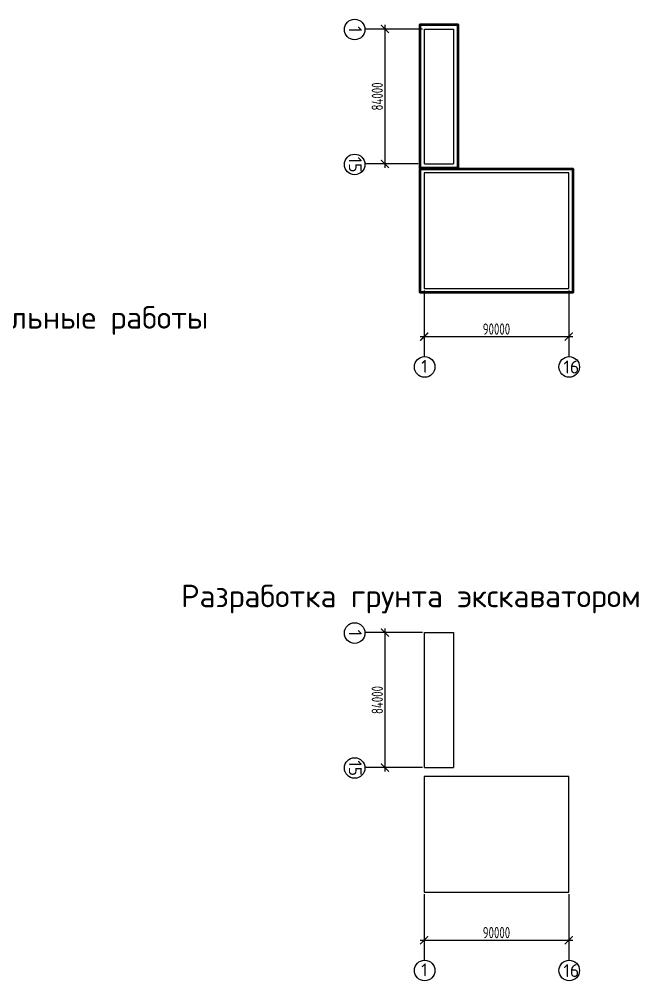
# Model space of a CAD drawing. Header units: millimetres. Extents: x -258526 to -95372, y 16759 to 83244.
# Drawn here: x -128643.2 to -128450.3, y 40591.5 to 40890.8 of the extents above; entities that cross this region are included whole.
import ezdxf

# ---------------------------------------------------------------- set-up
doc = ezdxf.new("R2010")
doc.units = ezdxf.units.MM
doc.header["$LTSCALE"] = 0.5
doc.layers.add('размеры', color=7, linetype='Continuous')
doc.layers.add('ТОЛСТЫЕ', color=1, linetype='Continuous', lineweight=50)
doc.layers.add('ТОНКИЕе', color=7, linetype='Continuous', lineweight=25)
doc.styles.add('Наклонный', font='isocpeur.ttf', dxfattribs={"width": 0.7, "height": 3.5})
doc.styles.add('Наклонный 5', font='isocpeur.ttf', dxfattribs={"height": 7})
doc.dimstyles.new('СТРОИТЕЛЬНЫЙ', dxfattribs={"dimtxt": 3.5, "dimasz": 2.5, "dimexe": 1.25, "dimexo": 0.625, "dimtad": 1, "dimdec": 0, "dimlfac": 500, "dimdsep": 46, "dimtxsty": 'Наклонный', "dimblk1": 'ARCHTICK', "dimblk2": 'ARCHTICK', "dimsah": 1, "dimcen": 0, "dimdle": 1.25, "dimadec": 0, "dimazin": 0, "dimtfac": 0.75, "dimtdec": 0, "dimtmove": 0, "dimatfit": 3, "dimldrblk": 'ARCHTICK', "dimfxl": 1, "dimtolj": 1, "dimtzin": 0, "dimarcsym": 0})

# ---------------------------------------------------------------- blocks, each defined once
blk = doc.blocks.new('_ArchTick')
at = {"color": 0, "linetype": 'ByBlock', "const_width": 0.15}
blk.add_lwpolyline([(-0.5, -0.5), (0.5, 0.5)], dxfattribs=at)
blk = doc.blocks.new('*D721')
at = {"layer": 'Defpoints', "color": 0, "transparency": 16777216}
for p in [(-128517.13, 40806.97), (-128472.13, 40806.97), (-128472.13, 40792)]:
    blk.add_point(p, dxfattribs=at)
at = {"layer": 'размеры', "color": 0, "lineweight": -2, "transparency": 16777216}
for p, q in [((-128517.13, 40806.34), (-128517.13, 40790.75)), ((-128472.13, 40806.34), (-128472.13, 40790.75)), ((-128518.38, 40792), (-128470.88, 40792))]:
    blk.add_line(p, q, dxfattribs=at)
at = {"layer": 'размеры', "color": 0, "lineweight": -2, "transparency": 16777216, "xscale": 2.5, "yscale": 2.5, "zscale": 2.5, "rotation": 180}
blk.add_blockref('_ArchTick', (-128517.13, 40792), dxfattribs=at)
at = {"layer": 'размеры', "color": 0, "lineweight": -2, "transparency": 16777216, "xscale": 2.5, "yscale": 2.5, "zscale": 2.5}
blk.add_blockref('_ArchTick', (-128472.13, 40792), dxfattribs=at)
at = {"layer": 'размеры', "color": 0, "transparency": 16777216, "insert": (-128494.63, 40794.37), "char_height": 3.5, "attachment_point": 5, "style": 'Наклонный'}
blk.add_mtext('\\A1;90000', dxfattribs=at)
blk = doc.blocks.new('*D722')
at = {"layer": 'Defpoints', "color": 0, "transparency": 16777216}
for p in [(-128517.03, 40887.77), (-128529.34, 40845.77), (-128518.4, 40845.77)]:
    blk.add_point(p, dxfattribs=at)
at = {"layer": 'размеры', "color": 0, "lineweight": -2, "transparency": 16777216}
for p, q in [((-128529.34, 40889.02), (-128529.34, 40844.52)), ((-128517.66, 40887.77), (-128530.59, 40887.77)), ((-128519.03, 40845.77), (-128530.59, 40845.77))]:
    blk.add_line(p, q, dxfattribs=at)
at = {"layer": 'размеры', "color": 0, "lineweight": -2, "transparency": 16777216, "xscale": 2.5, "yscale": 2.5, "zscale": 2.5}
for p, rotation in [((-128529.34, 40887.77), 90), ((-128529.34, 40845.77), 270)]:
    blk.add_blockref('_ArchTick', p, dxfattribs=dict(at, rotation=rotation))
at = {"layer": 'размеры', "color": 0, "transparency": 16777216, "insert": (-128531.72, 40866.77), "char_height": 3.5, "attachment_point": 5, "rotation": 90, "style": 'Наклонный'}
blk.add_mtext('\\A1;84000', dxfattribs=at)
blk = doc.blocks.new('*D723')
at = {"layer": 'Defpoints', "color": 0, "transparency": 16777216}
for p in [(-128517.13, 40619.08), (-128472.13, 40619.08), (-128472.13, 40604.11)]:
    blk.add_point(p, dxfattribs=at)
at = {"layer": 'размеры', "color": 0, "lineweight": -2, "transparency": 16777216}
for p, q in [((-128517.13, 40618.46), (-128517.13, 40602.86)), ((-128472.13, 40618.46), (-128472.13, 40602.86)), ((-128518.38, 40604.11), (-128470.88, 40604.11))]:
    blk.add_line(p, q, dxfattribs=at)
at = {"layer": 'размеры', "color": 0, "lineweight": -2, "transparency": 16777216, "xscale": 2.5, "yscale": 2.5, "zscale": 2.5, "rotation": 180}
blk.add_blockref('_ArchTick', (-128517.13, 40604.11), dxfattribs=at)
at = {"layer": 'размеры', "color": 0, "lineweight": -2, "transparency": 16777216, "xscale": 2.5, "yscale": 2.5, "zscale": 2.5}
blk.add_blockref('_ArchTick', (-128472.13, 40604.11), dxfattribs=at)
at = {"layer": 'размеры', "color": 0, "transparency": 16777216, "insert": (-128494.63, 40606.48), "char_height": 3.5, "attachment_point": 5, "style": 'Наклонный'}
blk.add_mtext('\\A1;90000', dxfattribs=at)
blk = doc.blocks.new('*D724')
at = {"layer": 'Defpoints', "color": 0, "transparency": 16777216}
for p in [(-128517.03, 40699.88), (-128529.34, 40657.88), (-128517.03, 40657.88)]:
    blk.add_point(p, dxfattribs=at)
at = {"layer": 'размеры', "color": 0, "lineweight": -2, "transparency": 16777216}
for p, q in [((-128517.66, 40699.88), (-128530.59, 40699.88)), ((-128529.34, 40701.13), (-128529.34, 40656.63)), ((-128517.66, 40657.88), (-128530.59, 40657.88))]:
    blk.add_line(p, q, dxfattribs=at)
at = {"layer": 'размеры', "color": 0, "lineweight": -2, "transparency": 16777216, "xscale": 2.5, "yscale": 2.5, "zscale": 2.5}
for p, rotation in [((-128529.34, 40699.88), 90), ((-128529.34, 40657.88), 270)]:
    blk.add_blockref('_ArchTick', p, dxfattribs=dict(at, rotation=rotation))
at = {"layer": 'размеры', "color": 0, "transparency": 16777216, "insert": (-128531.72, 40678.88), "char_height": 3.5, "attachment_point": 5, "rotation": 90, "style": 'Наклонный'}
blk.add_mtext('\\A1;84000', dxfattribs=at)

msp = doc.modelspace()

# ---------------------------------------------------------------- linework, layer by layer
at = {"layer": 'ТОЛСТЫЕ', "color": 0}
for points in [[(-128518.4002, 40845.7715), (-128518.4002, 40845.7715), (-128518.4002, 40887.7715), (-128518.4002, 40889.1415), (-128508.0302, 40889.1415), (-128506.6602, 40889.1415), (-128506.6602, 40845.7715), (-128506.6602, 40844.4015), (-128518.4002, 40844.4015), (-128518.4002, 40845.7715)], [(-128518.4002, 40806.9685), (-128518.4002, 40806.9685), (-128518.4002, 40842.9685), (-128518.4002, 40844.2385), (-128472.1302, 40844.2385), (-128470.8602, 40844.2385), (-128470.8602, 40806.9685), (-128470.8602, 40805.6985), (-128518.4002, 40805.6985), (-128518.4002, 40806.9685)]]:
    msp.add_lwpolyline(points, dxfattribs=at)
at = {"layer": 'ТОНКИЕе', "color": 0}
for points in [[(-128529.3447, 40887.7715), (-128535.5694, 40887.7715)], [(-128517.0302, 40845.7715), (-128517.0302, 40887.7715), (-128508.0302, 40887.7715), (-128508.0302, 40845.7715)], [(-128529.3447, 40845.7715), (-128535.5694, 40845.7715)], [(-128517.0302, 40845.7715), (-128508.0302, 40845.7715)], [(-128517.1302, 40806.9685), (-128472.1302, 40806.9685), (-128472.1302, 40842.9685), (-128517.1302, 40842.9685), (-128517.1302, 40806.9685)], [(-128517.1302, 40791.9955), (-128517.1302, 40785.7707)], [(-128472.1302, 40791.9955), (-128472.1302, 40785.7707)], [(-128529.3447, 40699.8831), (-128535.5694, 40699.8831)], [(-128517.0302, 40657.8831), (-128517.0302, 40699.8831), (-128508.0302, 40699.8831), (-128508.0302, 40657.8831)], [(-128529.3447, 40657.8831), (-128535.5694, 40657.8831)], [(-128517.1302, 40619.0802), (-128472.1302, 40619.0802), (-128472.1302, 40655.0802), (-128517.1302, 40655.0802), (-128517.1302, 40619.0802)], [(-128517.0302, 40657.8831), (-128508.0302, 40657.8831)], [(-128517.1302, 40604.1071), (-128517.1302, 40597.8824)], [(-128472.1302, 40604.1071), (-128472.1302, 40597.8824)]]:
    msp.add_lwpolyline(points, dxfattribs=at)
for centre in [(-128538.7657, 40887.6157), (-128538.7657, 40845.6157), (-128516.9745, 40782.5745), (-128471.9745, 40782.5745), (-128538.7657, 40699.7273), (-128538.7657, 40657.7273), (-128516.9745, 40594.6862), (-128471.9745, 40594.6862)]:
    msp.add_circle(centre, 3.2, dxfattribs=at)

# ---------------------------------------------------------------- texts
at = {"layer": 'ТОНКИЕе', "color": 0, "char_height": 4, "attachment_point": 1, "rotation": 270, "style": 'Наклонный 5'}
for s, width, insert in [('{\\Q0;1}', 1.852732, (-128536.5796, 40888.6851)), ('{\\Q0;15}', 4, (-128536.5796, 40848.017)), ('{\\Q0;1}', 1.852732, (-128536.5796, 40700.7968)), ('{\\Q0;15}', 4, (-128536.5796, 40660.1286))]:
    msp.add_mtext_dynamic_manual_height_columns(s, width=width, gutter_width=35, heights=[0], dxfattribs=dict(at, insert=insert))
at = {"layer": 'ТОНКИЕе', "color": 0, "attachment_point": 1, "style": 'Наклонный 5'}
for s, width, insert, char_height in [('{\\Q0;Каменно-плотницко-стекольные работы}', 660.87029, (-128760.8879, 40801.4788), 7), ('{\\Q0;1}', 1.852732, (-128518.0439, 40784.7606), 4), ('{\\Q0;16}', 1.852732, (-128473.7665, 40784.5507), 4), ('{\\Q0;Разработка грунта экскаватором}', 660.87029, (-128592.8232, 40714.7684), 7), ('{\\Q0;1}', 1.852732, (-128518.0439, 40596.8723), 4), ('{\\Q0;16}', 1.852732, (-128473.7665, 40596.6623), 4)]:
    msp.add_mtext_dynamic_manual_height_columns(s, width=width, gutter_width=35, heights=[0], dxfattribs=dict(at, insert=insert, char_height=char_height))

# ---------------------------------------------------------------- dimensions: what is measured, and where the dimension line sits
at = {"layer": 'размеры', "color": 0}
for base, p1, p2, picture, middle in [((-128529.3447, 40845.7715), (-128517.0302, 40887.7715), (-128518.4002, 40845.7715), '*D722', (-128531.7197, 40866.7715)), ((-128529.3447, 40657.8831), (-128517.0302, 40699.8831), (-128517.0302, 40657.8831), '*D724', (-128531.7197, 40678.8831))]:
    dim = msp.add_linear_dim(base=base, p1=p1, p2=p2, angle=90, text='84000', dimstyle='СТРОИТЕЛЬНЫЙ', dxfattribs=at)
    dim.commit()
    dim.dimension.update_dxf_attribs({"geometry": picture, "text_midpoint": middle})
for base, p1, p2, picture, middle in [((-128472.1302, 40791.9955), (-128517.1302, 40806.9685), (-128472.1302, 40806.9685), '*D721', (-128494.6302, 40794.3705)), ((-128472.1302, 40604.1071), (-128517.1302, 40619.0802), (-128472.1302, 40619.0802), '*D723', (-128494.6302, 40606.4821))]:
    dim = msp.add_linear_dim(base=base, p1=p1, p2=p2, text='90000', dimstyle='СТРОИТЕЛЬНЫЙ', dxfattribs=at)
    dim.commit()
    dim.dimension.update_dxf_attribs({"geometry": picture, "text_midpoint": middle})

doc.saveas('drawing.dxf')
